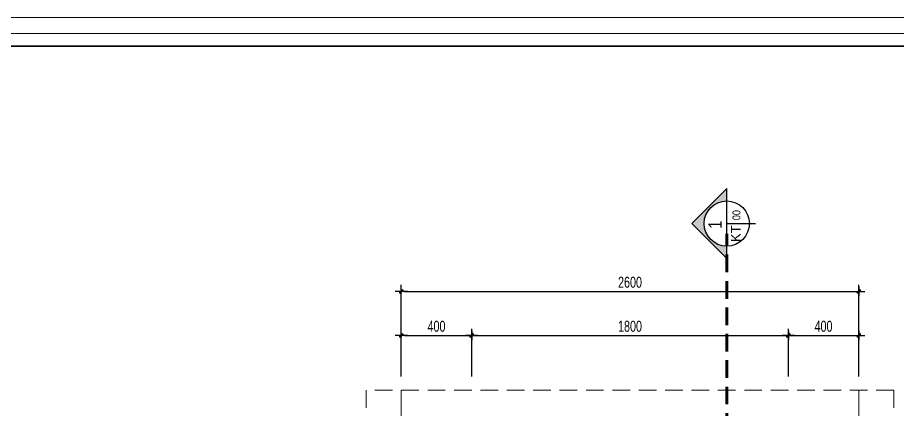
# Model space of a CAD drawing. Header units: inches. Extents: x 88947 to 296847, y 35049 to 161062.
# Drawn here: x 213401 to 218403, y 95830 to 98056 of the extents above; entities that cross this region are included whole.
import ezdxf
from ezdxf.enums import TextEntityAlignment as Align

# ---------------------------------------------------------------- set-up
doc = ezdxf.new("R2010")
doc.units = ezdxf.units.IN
doc.header["$MEASUREMENT"] = 0
doc.header["$PDMODE"] = 1
for name, pattern in [('ACAD_ISO03W100', [30, 12, -18]), ('CENTER', [50.8, 31.75, -6.35, 6.35, -6.35]), ('DASHED', [0.75, 0.5, -0.25])]:
    doc.linetypes.add(name, pattern=pattern)
for name, color, linetype, lineweight in [('A-Dims', 145, 'Continuous', 25), ('A-Text', 30, 'Continuous', 9), ('A-Wall', 2, 'Continuous', 35), ('DIM', 7, 'Continuous', 25), ('KHUNG 1', 6, 'Continuous', 70), ('KHUNG 2', 144, 'Continuous', 18), ('KY HIEU', 4, 'Continuous', 25), ('NETMANH', 192, 'Continuous', 18), ('TRUC', 252, 'ACAD_ISO03W100', 13)]:
    doc.layers.add(name, color=color, linetype=linetype, lineweight=lineweight)
doc.layers.add('text', color=2, linetype='Continuous')
doc.styles.add('AVO-B', font='VAVOB.TTF')
doc.styles.add('DDCo-B-Helve-condense', font='VHELVCB.TTF')
doc.styles.add('VNI-HELVE-CONDENSE', font='VNARIAL.TTF', dxfattribs={"width": 0.7})
doc.dimstyles.new('TAS-50', dxfattribs={"dimscale": 25, "dimtxt": 2.5, "dimasz": 0.7, "dimexe": 1.5, "dimexo": 1.5, "dimgap": 0.8, "dimtad": 1, "dimdec": 0, "dimzin": 3, "dimdsep": 46, "dimtxsty": 'VNI-HELVE-CONDENSE', "dimblk": 'TICK', "dimcen": 2.5, "dimclrt": 71, "dimazin": 2, "dimtfac": 0.75, "dimtdec": 0, "dimtix": 1, "dimtmove": 2, "dimatfit": 2, "dimldrblk": 'TICK123', "dimfxl": 1.5, "dimtolj": 1, "dimtzin": 0, "dimarcsym": 0})

# ---------------------------------------------------------------- blocks, each defined once
blk = doc.blocks.new('khung ten')
at = {"layer": 'A-Wall', "ltscale": 0.7}
blk.add_lwpolyline([(267204, -219099), (305804, -219099), (305804, -190799), (267204, -190799)], close=True, dxfattribs=at)
at = {"layer": 'KHUNG 2', "ltscale": 0.7}
blk.add_lwpolyline([(267004, -219299), (306004, -219299), (306004, -190599), (267004, -190599)], close=True, dxfattribs=at)
at = {"layer": 'NETMANH', "ltscale": 0.7}
blk.add_lwpolyline([(265004, -220042), (307004, -220042), (307004, -190342), (265004, -190342)], close=True, dxfattribs=at)
blk = doc.blocks.new('TICK')
at = {"layer": 'A-Dims', "color": 1}
for p, q in [((-2, 0), (2, 0)), ((0, 1.5), (0, -1.5))]:
    blk.add_line(p, q, dxfattribs=at)
at = {"layer": 'A-Dims', "color": 1, "const_width": 0.788}
blk.add_lwpolyline([(-0.33, -0.35), (0.38, 0.38)], dxfattribs=at)
at = {"layer": 'A-Dims', "color": 1, "const_width": 0.394}
for points in [[(0.24, 0.52, -0.414214), (0.52, 0.52, -1)], [(0.52, 0.52, -0.414214), (0.52, 0.24, -1)], [(-0.47, -0.21, 0.414214), (-0.47, -0.49, 1)], [(-0.47, -0.49, 0.414214), (-0.19, -0.49, 1)]]:
    blk.add_lwpolyline(points, format="xyb", dxfattribs=at)
blk = doc.blocks.new('*D1221')
at = {"layer": 'Defpoints', "color": 0}
for p in [(215982.7, 96250), (215582.7, 95978.5), (215982.7, 95978.5)]:
    blk.add_point(p, dxfattribs=at)
at = {"layer": 'DIM', "color": 0, "lineweight": -2}
for p, q in [((215582.7, 96016), (215582.7, 96287.5)), ((215982.7, 96016), (215982.7, 96287.5)), ((215600.2, 96250), (215965.2, 96250))]:
    blk.add_line(p, q, dxfattribs=at)
at = {"layer": 'DIM', "color": 0, "lineweight": -2, "xscale": 17.5, "yscale": 17.5, "zscale": 17.5, "rotation": 180}
blk.add_blockref('TICK', (215582.7, 96250), dxfattribs=at)
at = {"layer": 'DIM', "color": 0, "lineweight": -2, "xscale": 17.5, "yscale": 17.5, "zscale": 17.5}
blk.add_blockref('TICK', (215982.7, 96250), dxfattribs=at)
at = {"layer": 'DIM', "color": 71, "insert": (215782.7, 96301.9), "char_height": 62.5, "attachment_point": 5, "style": 'VNI-HELVE-CONDENSE'}
blk.add_mtext('\\A1;400', dxfattribs=at)
blk = doc.blocks.new('TICK123')
at = {"layer": 'A-Dims', "color": 1}
blk.add_lwpolyline([(0.05, 0, 0, 0.84, 0), (-2.11, 0, 8.4, 8.4, 0)], format="xyseb", dxfattribs=at)
blk = doc.blocks.new('*D1222')
at = {"layer": 'Defpoints', "color": 0}
for p in [(217782.7, 96250), (215982.7, 95978.5), (217782.7, 95978.5)]:
    blk.add_point(p, dxfattribs=at)
at = {"layer": 'DIM', "color": 0, "lineweight": -2}
for p, q in [((215982.7, 96016), (215982.7, 96287.5)), ((217782.7, 96016), (217782.7, 96287.5)), ((216000.2, 96250), (217765.2, 96250))]:
    blk.add_line(p, q, dxfattribs=at)
at = {"layer": 'DIM', "color": 0, "lineweight": -2, "xscale": 17.5, "yscale": 17.5, "zscale": 17.5, "rotation": 180}
blk.add_blockref('TICK', (215982.7, 96250), dxfattribs=at)
at = {"layer": 'DIM', "color": 0, "lineweight": -2, "xscale": 17.5, "yscale": 17.5, "zscale": 17.5}
blk.add_blockref('TICK', (217782.7, 96250), dxfattribs=at)
at = {"layer": 'DIM', "color": 71, "insert": (216882.7, 96301.9), "char_height": 62.5, "attachment_point": 5, "style": 'VNI-HELVE-CONDENSE'}
blk.add_mtext('\\A1;1800', dxfattribs=at)
blk = doc.blocks.new('*D1223')
at = {"layer": 'Defpoints', "color": 0}
for p in [(218182.7, 96250), (217782.7, 95978.5), (218182.7, 95978.5)]:
    blk.add_point(p, dxfattribs=at)
at = {"layer": 'DIM', "color": 0, "lineweight": -2}
for p, q in [((217782.7, 96016), (217782.7, 96287.5)), ((218182.7, 96016), (218182.7, 96287.5)), ((217800.2, 96250), (218165.2, 96250))]:
    blk.add_line(p, q, dxfattribs=at)
at = {"layer": 'DIM', "color": 0, "lineweight": -2, "xscale": 17.5, "yscale": 17.5, "zscale": 17.5, "rotation": 180}
blk.add_blockref('TICK', (217782.7, 96250), dxfattribs=at)
at = {"layer": 'DIM', "color": 0, "lineweight": -2, "xscale": 17.5, "yscale": 17.5, "zscale": 17.5}
blk.add_blockref('TICK', (218182.7, 96250), dxfattribs=at)
at = {"layer": 'DIM', "color": 71, "insert": (217982.7, 96301.9), "char_height": 62.5, "attachment_point": 5, "style": 'VNI-HELVE-CONDENSE'}
blk.add_mtext('\\A1;400', dxfattribs=at)
blk = doc.blocks.new('*D1224')
at = {"layer": 'Defpoints', "color": 0}
for p in [(218182.7, 96500), (215582.7, 95978.5), (218182.7, 95978.5)]:
    blk.add_point(p, dxfattribs=at)
at = {"layer": 'DIM', "color": 0, "lineweight": -2}
for p, q in [((215582.7, 96016), (215582.7, 96537.5)), ((218182.7, 96016), (218182.7, 96537.5)), ((215600.2, 96500), (218165.2, 96500))]:
    blk.add_line(p, q, dxfattribs=at)
at = {"layer": 'DIM', "color": 0, "lineweight": -2, "xscale": 17.5, "yscale": 17.5, "zscale": 17.5, "rotation": 180}
blk.add_blockref('TICK', (215582.7, 96500), dxfattribs=at)
at = {"layer": 'DIM', "color": 0, "lineweight": -2, "xscale": 17.5, "yscale": 17.5, "zscale": 17.5}
blk.add_blockref('TICK', (218182.7, 96500), dxfattribs=at)
at = {"layer": 'DIM', "color": 71, "insert": (216882.7, 96551.9), "char_height": 62.5, "attachment_point": 5, "style": 'VNI-HELVE-CONDENSE'}
blk.add_mtext('\\A1;2600', dxfattribs=at)
blk = doc.blocks.new('A$C2E5841C4')
blk.add_hatch(color=256).paths.add_polyline_path([(397, 724), (0, 327), (140, 327, -1), (654, 327), (794, 327)])
at = {"layer": 'text', "color": 2, "linetype": 'Continuous'}
blk.add_line((397, 327), (397, 0), dxfattribs=at)
blk.add_lwpolyline([(397, 724), (0, 327), (794, 327)], close=True, dxfattribs=at)
blk.add_circle((397, 327), 257, dxfattribs=at)

msp = doc.modelspace()

# ---------------------------------------------------------------- linework, layer by layer
at = {"layer": 'KHUNG 1', "linetype": 'DASHED', "ltscale": 200}
msp.add_lwpolyline([(217432.7, 89409), (217432.7, 96827.4)], dxfattribs=at)
at = {"layer": 'KHUNG 2', "linetype": 'DASHED', "ltscale": 200}
msp.add_lwpolyline([(218382.7, 95938.5), (215382.7, 95938.5), (215382.7, 90288.5), (218382.7, 90288.5)], close=True, dxfattribs=at)
at = {"layer": 'TRUC', "linetype": 'CENTER', "ltscale": 20}
for points in [[(215582.7, 90288.5), (215582.7, 95938.5)], [(218182.7, 90288.5), (218182.7, 95938.5)]]:
    msp.add_lwpolyline(points, dxfattribs=at)

# ---------------------------------------------------------------- block references
at = {"layer": 'A-Text', "xscale": 0.3535714285681024, "yscale": 0.3535714286845177, "zscale": 0.3535714286832132}
msp.add_blockref('khung ten', (114049.4, 165355.2), dxfattribs=at)
at = {"layer": 'KY HIEU', "xscale": 0.5, "yscale": 0.5, "zscale": 0.5, "rotation": 90}
msp.add_blockref('A$C2E5841C4', (217596.2, 96687.4), dxfattribs=at)

# ---------------------------------------------------------------- texts
at = {"layer": 'text', "linetype": 'Continuous'}
for s, height, style, p in [('00', 45, 'DDCo-B-Helve-condense', (217510.2, 96933.6)), ('1', 75, 'DDCo-B-Helve-condense', (217403.8, 96879.4)), ('KT', 55, 'AVO-B', (217511.2, 96827.8))]:
    msp.add_text(s, height=height, rotation=90, dxfattribs=dict(at, style=style)).set_placement(p, align=Align.CENTER)

# ---------------------------------------------------------------- dimensions: what is measured, and where the dimension line sits
at = {"layer": 'DIM'}
for base, p1, p2, picture, middle in [((218182.7, 96500), (215582.7, 95978.5), (218182.7, 95978.5), '*D1224', (216882.7, 96551.9)), ((215982.7, 96250), (215582.7, 95978.5), (215982.7, 95978.5), '*D1221', (215782.7, 96301.9)), ((217782.7, 96250), (215982.7, 95978.5), (217782.7, 95978.5), '*D1222', (216882.7, 96301.9)), ((218182.7, 96250), (217782.7, 95978.5), (218182.7, 95978.5), '*D1223', (217982.7, 96301.9))]:
    dim = msp.add_linear_dim(base=base, p1=p1, p2=p2, dimstyle='TAS-50', dxfattribs=at)
    dim.commit()
    dim.dimension.update_dxf_attribs({"geometry": picture, "text_midpoint": middle})

doc.saveas('drawing.dxf')
